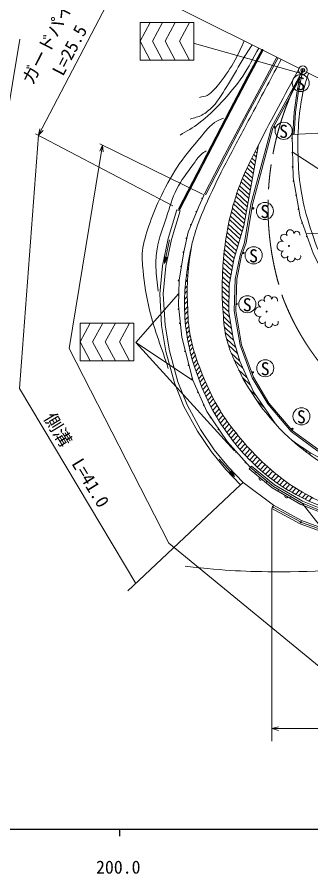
# Model space of a CAD drawing. Units: millimetres, scale not verified. Extents: x 40000 to 680000, y 20000 to 380000.
# Drawn here: x 253655 to 294863, y 198715 to 318810 of the extents above; entities that cross this region are included whole.
import ezdxf
from ezdxf.enums import TextEntityAlignment as Align

# ---------------------------------------------------------------- set-up
doc = ezdxf.new("R2010")
doc.units = ezdxf.units.MM
doc.header["$LTSCALE"] = 1000
doc.header["$PDMODE"] = 32
doc.header["$PDSIZE"] = 500
doc.linetypes.add('CHAIN', pattern=[18.5, 12, -1.5, 3.5, -1.5])
for name, color, linetype, lineweight in [('M-BGD', 7, 'Continuous', 13), ('M-BMK', 2, 'CHAIN', 13), ('M-STR-HTXT', 7, 'Continuous', 13), ('M-STR-STRC', 7, 'Continuous', 13), ('M-STR-STRD', 4, 'Continuous', 13), ('M-TTL-BAND', 7, 'Continuous', 25), ('M-WORK', 1, 'Continuous', 13)]:
    doc.layers.add(name, color=color, linetype=linetype, lineweight=lineweight)
doc.layers.add('M-OTRS', color=6, linetype='Continuous')
doc.styles.add('ＭＳ ゴシック', font='')
doc.styles.get('ＭＳ ゴシック').set_extended_font_data('MS Gothic')

msp = doc.modelspace()

# ---------------------------------------------------------------- linework, layer by layer
at = {"layer": 'M-BGD'}
for p, q in [((285986, 310544), (287977, 314248)), ((286110, 310563), (288031, 314137)), ((286162, 310450), (288156, 314159)), ((285907, 305431), (290103, 313184)), ((286083, 305336), (290282, 313095)), ((283508, 305797), (285986, 310544)), ((283632, 305817), (286040, 310431)), ((283686, 305704), (286163, 310451)), ((276306, 291953), (283508, 305797)), ((276483, 291861), (283686, 305704)), ((282191, 303048), (283562, 305684)), ((282754, 299464), (285907, 305429)), ((282931, 299371), (286083, 305336)), ((280750, 300280), (282122, 302915)), ((279310, 297511), (280681, 300147)), ((279928, 294050), (282754, 299464)), ((280105, 293957), (282931, 299371)), ((277869, 294742), (279241, 297378)), ((276429, 291974), (277800, 294609)), ((279928, 294050), (280105, 293957)), ((276306, 291953), (276483, 291861)), ((274834, 287782), (276049, 291785)), ((275319, 287658), (276527, 291640)), ((276049, 291785), (276527, 291640)), ((274032, 283954), (274834, 287782)), ((275044, 287583), (274520, 285149)), ((274528, 283879), (275319, 287658)), ((274330, 284269), (274275, 285201)), ((274764, 285096), (274275, 285201)), ((274286, 285015), (274324, 285191)), ((274373, 285180), (274297, 284828)), ((274308, 284642), (274422, 285170)), ((274471, 285159), (274319, 284455)), ((274330, 284269), (274520, 285149)), ((274330, 284269), (274764, 285096)), ((274569, 285138), (274417, 284434)), ((274504, 284600), (274618, 285128)), ((274666, 285117), (274591, 284765)), ((274677, 284931), (274715, 285107)), ((273664, 280015), (274032, 283954)), ((274165, 280006), (274528, 283879)), ((273918, 275592), (273664, 280015)), ((274416, 275648), (274165, 280006)), ((274530, 271936), (273918, 275592)), ((275019, 272043), (274416, 275648)), ((275726, 267524), (274530, 271936)), ((276201, 267684), (275019, 272043)), ((277061, 264235), (275726, 267524)), ((277514, 264449), (276201, 267684)), ((278940, 260751), (277061, 264235)), ((279368, 261011), (277514, 264449)), ((280912, 257865), (278940, 260751)), ((281313, 258164), (279368, 261011)), ((282918, 255396), (280912, 257865)), ((283292, 255728), (281313, 258164)), ((282014, 256845), (283566, 255091)), ((286218, 255497), (286535, 255883)), ((289740, 253245), (286535, 255883)), ((285005, 253239), (282918, 255396)), ((285364, 253587), (283292, 255728)), ((283753, 255257), (283379, 254925)), ((284162, 254417), (283379, 254925)), ((283535, 254824), (283416, 254959)), ((283454, 254992), (283692, 254722)), ((283849, 254620), (283491, 255025)), ((283528, 255058), (284005, 254519)), ((284162, 254417), (283566, 255091)), ((283603, 255124), (284080, 254585)), ((283999, 254753), (283641, 255157)), ((283678, 255191), (283917, 254921)), ((283835, 255089), (283716, 255224)), ((284162, 254417), (283753, 255257)), ((289454, 252833), (286218, 255497)), ((285364, 253587), (285005, 253239)), ((289638, 250388), (285364, 253587)), ((293461, 250505), (289454, 252833)), ((293681, 250956), (289740, 253245)), ((289638, 250388), (289398, 249949)), ((289398, 249949), (293353, 247787)), ((289584, 250132), (293392, 248051)), ((289638, 250388), (293559, 248244)), ((297255, 248985), (293461, 250505)), ((297420, 249458), (293681, 250956)), ((293353, 247787), (297385, 246331)), ((293529, 247989), (297389, 246595)), ((293559, 248244), (297536, 246808))]:
    msp.add_line(p, q, dxfattribs=at)
msp.add_lwpolyline([(292256, 302323), (292391, 296349), (293366, 290837), (295224, 285583), (298757, 278621), (302773, 273491), (306514, 269807), (311294, 266417), (317839, 263134), (322814, 261378), (327939, 260354), (331616, 260123), (334826, 260143)], dxfattribs=at)
for centre, radius in [((288067, 314203), 75), ((293731, 311368), 600), ((286074, 310497), 75), ((293527, 310905), 100), ((283597, 305751), 75), ((282156, 302982), 75), ((289828, 303363), 100), ((292217, 301822), 50), ((280716, 300213), 75), ((292262, 299822), 50), ((292308, 297823), 50), ((279275, 297444), 75), ((292433, 295823), 50), ((277835, 294676), 75), ((292782, 293854), 50), ((276394, 291907), 75), ((286774, 292004), 100), ((293130, 291885), 50), ((293628, 289946), 50), ((294295, 288060), 50), ((285386, 285754), 100), ((291781, 286750), 69.2), ((284437, 278589), 100), ((288644, 277539), 69.2), ((286726, 269012), 100), ((292263, 261079), 100), ((289518, 250168), 75), ((293458, 248015), 75)]:
    msp.add_circle(centre, radius, dxfattribs=at)
for centre, radius, start, end in [((292206, 302321), 50, 1.29829, 181.29829), ((291137, 287867), 514, 37.15409, 254.02396), ((291955, 288488), 514, 0.28417, 217.15405), ((292884, 288357), 436, 342.1541, 162.15403), ((290802, 286712), 689, 73.71911, 290.58904), ((291223, 285586), 514, 110.28416, 327.15409), ((292086, 285029), 514, 147.15407, 4.02398), ((293001, 285229), 436, 202.15406, 22.15407), ((288000, 278656), 514, 37.15409, 254.02396), ((288818, 279276), 514, 0.28417, 217.15405), ((289746, 279145), 436, 342.1541, 162.15403), ((287665, 277501), 689, 73.71911, 290.58904), ((288085, 276374), 514, 110.28416, 327.15409), ((288948, 275817), 514, 147.15407, 4.02398), ((289864, 276018), 436, 202.15406, 22.15407), ((287836, 254165), 250, 140.54889, 320.54889), ((291458, 251669), 250, 149.84594, 329.84594)]:
    msp.add_arc(centre, radius, start, end, dxfattribs=at)
at = {"layer": 'M-BMK'}
for centre, radius, start, end in [((328848, 292217), 40000, 152.10963, 198.38366), ((323623, 291992), 35000, 200.73282, 294.60111)]:
    msp.add_arc(centre, radius, start, end, dxfattribs=at)
at = {"layer": 'M-OTRS'}
msp.add_point((293731, 311368), dxfattribs=at)
at = {"layer": 'M-STR-HTXT'}
for p, q in [((256653, 302242), (268137, 324178)), ((293521, 310889), (278540, 315102)), ((256653, 302242), (256849, 303155)), ((256653, 302242), (257292, 302923)), ((292390, 302359), (314091, 303621)), ((256653, 302242), (253977, 266773)), ((275508, 292371), (256210, 302474)), ((279659, 293977), (265244, 301054)), ((265637, 300862), (265245, 300014)), ((265637, 300862), (265738, 299933)), ((292256, 299918), (310162, 288264)), ((310162, 288264), (294145, 288502)), ((276289, 280042), (270290, 273206)), ((284132, 258013), (270290, 273206)), ((270290, 273206), (278255, 267939)), ((253977, 266773), (270328, 239438)), ((285005, 253239), (269203, 238380)), ((289398, 249949), (289398, 217327)), ((293646, 250667), (305487, 235578)), ((289398, 219085), (290298, 219335)), ((289398, 219085), (416581, 219085)), ((289398, 219085), (290298, 218835))]:
    msp.add_line(p, q, dxfattribs=at)
for points in [[(265637, 300862), (260967, 272376), (274918, 245092), (299672, 224795), (336649, 228986)], [(279853, 293817), (279157, 292276), (277649, 288688), (277061, 285893), (276369, 281957), (276295, 278372), (276738, 273928), (278315, 267904), (280283, 263547), (283111, 259304), (286358, 255734), (289598, 253034), (293561, 250733), (297269, 249184), (301127, 248078), (305032, 247269), (309123, 246911), (313082, 247070), (316945, 247658), (320923, 248678), (327193, 250904)]]:
    msp.add_lwpolyline(points, dxfattribs=at)
for centre, radius in [((293438, 309563), 1200), ((291050, 302875), 1200), ((279602, 293382), 50), ((288414, 291632), 1200), ((278797, 291549), 50), ((278022, 289706), 50), ((277411, 287801), 50), ((277001, 285842), 50), ((286833, 285422), 1200), ((276655, 283872), 50), ((276317, 281893), 50), ((276276, 279894), 50), ((285947, 278565), 1200), ((276293, 277891), 50), ((276491, 275900), 50), ((277200, 271968), 50), ((288467, 269592), 1200), ((277706, 270033), 50), ((278213, 268099), 50), ((279005, 266256), 50), ((279828, 264433), 50), ((293539, 262855), 1200), ((280799, 262683), 50), ((281908, 261019), 50), ((283018, 259355), 50), ((284357, 257860), 50), ((285703, 256381), 50), ((287156, 255004), 50), ((288692, 253723), 50), ((290319, 252557), 50), ((292049, 251553), 50), ((293800, 250579), 50)]:
    msp.add_circle(centre, radius, dxfattribs=at)
msp.add_arc((279808, 293837), 50, 335.66544, 155.66544, dxfattribs=at)
at = {"layer": 'M-STR-STRC'}
for p, q in [((270897, 315420), (272314, 318048)), ((272649, 315420), (274067, 318048)), ((274428, 315420), (275845, 318048)), ((276412, 315420), (277830, 318048)), ((270897, 315420), (272314, 312791)), ((272649, 315420), (274067, 312791)), ((274428, 315420), (275845, 312791)), ((276412, 315420), (277830, 312791)), ((285445, 289559), (287535, 300926)), ((287309, 300480), (287432, 300366)), ((286584, 299039), (287100, 298560)), ((286840, 299551), (287218, 299201)), ((287051, 299969), (287314, 299725)), ((286127, 298098), (286886, 297395)), ((286377, 298617), (287004, 298035)), ((285495, 296706), (286575, 295705)), ((285688, 297142), (286671, 296229)), ((285927, 297670), (286789, 296870)), ((285079, 295729), (286361, 294540)), ((285265, 296170), (286457, 295064)), ((284687, 294729), (286147, 293375)), ((284859, 295183), (286243, 293899)), ((284157, 293106), (285814, 291569)), ((284335, 293691), (285932, 292210)), ((284488, 294163), (286029, 292734)), ((283848, 292028), (285600, 290403)), ((284016, 292623), (285718, 291044)), ((283565, 290927), (285358, 289264)), ((283717, 291537), (285504, 289879)), ((283318, 289792), (285042, 288194)), ((283450, 290420), (285216, 288783)), ((284054, 284852), (285445, 289559)), ((283098, 288632), (284725, 287123)), ((283217, 289272), (284899, 287712)), ((282902, 287450), (284409, 286053)), ((283006, 288104), (284583, 286642)), ((278010, 286051), (277953, 285989)), ((282744, 286233), (284092, 284982)), ((282826, 286907), (284266, 285571)), ((277888, 285257), (277777, 285138)), ((282618, 284986), (283871, 283824)), ((282684, 285675), (283985, 284468)), ((283413, 281255), (284054, 284852)), ((277680, 283563), (277500, 283368)), ((277758, 284309), (277607, 284146)), ((282513, 283719), (283662, 282654)), ((282568, 284419), (283777, 283298)), ((277612, 282681), (277391, 282443)), ((282447, 282416), (283453, 281484)), ((282477, 283139), (283568, 282127)), ((277530, 281121), (277221, 280789)), ((277569, 281972), (277309, 281692)), ((282425, 281073), (283397, 280172)), ((282433, 281816), (283407, 280912)), ((283357, 277474), (283413, 281255)), ((277515, 280444), (277172, 280075)), ((282421, 280463), (283388, 279567)), ((277519, 279640), (277146, 279237)), ((277537, 278997), (277147, 278576)), ((282425, 279710), (283377, 278827)), ((282439, 279082), (283368, 278221)), ((277569, 278223), (277160, 277782)), ((277594, 277588), (277179, 277141)), ((282477, 278297), (283357, 277481)), ((282524, 277640), (283469, 276764)), ((283940, 273778), (283357, 277474)), ((277628, 276816), (277219, 276375)), ((282591, 276827), (283607, 275885)), ((262488, 273280), (263906, 275908)), ((264241, 273280), (265658, 275908)), ((266019, 273280), (267437, 275908)), ((268004, 273280), (269421, 275908)), ((277668, 276197), (277269, 275768)), ((277738, 275464), (277353, 275048)), ((282645, 276164), (283721, 275166)), ((282731, 275334), (283860, 274287)), ((277817, 274887), (277436, 274477)), ((277936, 274207), (277552, 273793)), ((282842, 274617), (284013, 273531)), ((262488, 273280), (263906, 270651)), ((264241, 273280), (265658, 270651)), ((266019, 273280), (267437, 270651)), ((268004, 273280), (269421, 270651)), ((278048, 273666), (277655, 273242)), ((278195, 273016), (277787, 272576)), ((283052, 273672), (284317, 272499)), ((283287, 272841), (284567, 271654)), ((284883, 270582), (283940, 273778)), ((278325, 272494), (277903, 272039)), ((278498, 271872), (278057, 271396)), ((283683, 271723), (284871, 270621)), ((278651, 271375), (278195, 270883)), ((278851, 270782), (278376, 270270)), ((279024, 270307), (278535, 269779)), ((284124, 270701), (285327, 269584)), ((286791, 266299), (284883, 270582)), ((279243, 269734), (278737, 269188)), ((279426, 269269), (278907, 268710)), ((284726, 269392), (285897, 268306)), ((279652, 268704), (279118, 268128)), ((279839, 268244), (279294, 267656)), ((285297, 268248), (286363, 267260)), ((280071, 267685), (279515, 267086)), ((280265, 267233), (279701, 266625)), ((280510, 266689), (279938, 266072)), ((280718, 266250), (280139, 265626)), ((280980, 265724), (280393, 265091)), ((286255, 266610), (287148, 265782)), ((289908, 261779), (286791, 266299)), ((281201, 265301), (280607, 264660)), ((281478, 264792), (280893, 264160)), ((281711, 264380), (281097, 263719)), ((287315, 265012), (288322, 264079)), ((282000, 263883), (281375, 263210)), ((282242, 263482), (281609, 262800)), ((282545, 263001), (281903, 262309)), ((282802, 262616), (282152, 261915)), ((283125, 262155), (282466, 261445)), ((289517, 262220), (289758, 261997)), ((283396, 261785), (282729, 261066)), ((283721, 261327), (283054, 260608)), ((284011, 260978), (283363, 260279)), ((284352, 260538), (283654, 259784)), ((284635, 260180), (283928, 259418)), ((284984, 259748), (284270, 258979)), ((292284, 259444), (292274, 259432)), ((285275, 259400), (284558, 258627)), ((285637, 258981), (284918, 258207)), ((285939, 258645), (285220, 257871)), ((286313, 258239), (285597, 257467)), ((292654, 259180), (292615, 259139)), ((293107, 258860), (293035, 258783)), ((293480, 258600), (293382, 258495)), ((293942, 258289), (293813, 258151)), ((286622, 257911), (285908, 257141)), ((287003, 257513), (286291, 256746)), ((287317, 257190), (286608, 256425)), ((294327, 258043), (294171, 257875)), ((294808, 257753), (294616, 257546)), ((287706, 256801), (287000, 256040)), ((288029, 256487), (287327, 255731)), ((288431, 256112), (287737, 255363)), ((288766, 255812), (288079, 255071)), ((289182, 255451), (288506, 254722)), ((289527, 255161), (288862, 254444)), ((289951, 254810), (289301, 254109)), ((290301, 254525), (289664, 253839)), ((290735, 254184), (290113, 253514)), ((291095, 253911), (290486, 253254)), ((291544, 253586), (290951, 252946)), ((291919, 253329), (291339, 252703)), ((292387, 253024), (291823, 252416)), ((292774, 252780), (292225, 252188)), ((293253, 252488), (292723, 251916)), ((293649, 252252), (293134, 251697)), ((294137, 251970), (293641, 251436)), ((294541, 251744), (294062, 251227)), ((295044, 251478), (294584, 250982))]:
    msp.add_line(p, q, dxfattribs=at)
for points in [[(278423, 312791), (278423, 318048), (270897, 318048), (270897, 312791)], [(270014, 270651), (270014, 275908), (262488, 275908), (262488, 270651)]]:
    msp.add_lwpolyline(points, close=True, dxfattribs=at)
for points, knots in [([(371209, 270629), (364962, 268048), (363368, 267389), (358365, 265260), (353271, 263094), (350439, 261831), (345361, 259628), (338180, 256514), (334254, 254537), (326978, 251650), (324480, 250658), (323084, 250071), (320504, 249315), (318686, 248782), (317661, 248488), (315800, 248130), (313935, 247772), (312868, 247647), (310970, 247573), (309252, 247506), (308283, 247595), (306572, 247773), (304558, 247983), (303437, 248207), (301463, 248664), (299749, 249060), (298801, 249356), (297148, 249957), (295377, 250602), (294395, 251017), (292735, 251909), (291230, 252718), (290425, 253254), (289065, 254288), (287670, 255348), (286960, 256043), (285747, 257309), (284713, 258389), (284184, 259048), (283307, 260259), (282377, 261542), (281870, 262281), (281120, 263678), (280047, 265675), (279563, 266864), (278803, 269000), (278168, 270784), (277915, 271826), (277572, 273687), (277226, 275562), (277172, 276642), (277147, 278548), (277126, 280105), (277229, 280979), (277401, 282526), (277581, 284162), (277736, 285077), (278109, 286680), (278425, 288040), (278669, 288789), (279148, 290100), (279679, 291553), (280038, 292345), (280686, 293750), (281672, 295888), (282279, 297060), (283367, 299148), (284581, 301479), (285293, 302768), (286531, 305085), (288149, 308114), (289425, 310526), (290685, 312893)], [0, 0, 0, 0, 1, 1, 1, 2, 2, 2, 3, 3, 3, 4, 4, 4, 5, 5, 5, 6, 6, 6, 7, 7, 7, 8, 8, 8, 9, 9, 9, 10, 10, 10, 11, 11, 11, 12, 12, 12, 13, 13, 13, 14, 14, 14, 15, 15, 15, 16, 16, 16, 17, 17, 17, 18, 18, 18, 19, 19, 19, 20, 20, 20, 21, 21, 21, 22, 22, 22, 23, 23, 23, 24, 24, 24, 24]), ([(293212, 311628), (293187, 311582), (293181, 311571), (293161, 311534), (290956, 307395), (289625, 305125), (287535, 300926), (286627, 299102), (286085, 298094), (285285, 296219), (284740, 294940), (284476, 294202), (284087, 292867), (283655, 291386), (283453, 290541), (283170, 289025), (282875, 287440), (282761, 286541), (282614, 284936), (282483, 283513), (282439, 282712), (282427, 281283), (282413, 279769), (282414, 278916), (282544, 277407), (282673, 275897), (282692, 275029), (283080, 273563), (283426, 272261), (283733, 271559), (284291, 270332), (285065, 268630), (285545, 267687), (286569, 266123), (287741, 264333), (288482, 263375), (289908, 261779), (290733, 260856), (291214, 260350), (292150, 259539), (293399, 258458), (294119, 257868), (295484, 256938), (296790, 256048), (297551, 255584), (298953, 254855), (300262, 254174), (301004, 253780), (302409, 253328), (303795, 252881), (304611, 252735), (306056, 252550), (307677, 252343), (308602, 252402), (310235, 252389), (312071, 252374), (313101, 252402), (314932, 252527), (317173, 252680), (318438, 252743), (320653, 253120), (322313, 253402), (323247, 253576), (324864, 254045), (327035, 254675), (328196, 255207), (330286, 256068), (333909, 257562), (335910, 258476), (339435, 260187), (341745, 261308), (342503, 261684), (345305, 263148)], [0, 0, 0, 0, 1, 1, 1, 2, 2, 2, 3, 3, 3, 4, 4, 4, 5, 5, 5, 6, 6, 6, 7, 7, 7, 8, 8, 8, 9, 9, 9, 10, 10, 10, 11, 11, 11, 12, 12, 12, 13, 13, 13, 14, 14, 14, 15, 15, 15, 16, 16, 16, 17, 17, 17, 18, 18, 18, 19, 19, 19, 20, 20, 20, 21, 21, 21, 22, 22, 22, 23, 23, 23, 24, 24, 24, 24]), ([(345305, 263148), (342476, 262205), (341599, 261858), (339135, 261419), (337436, 261116), (336472, 260979), (334749, 260881), (333604, 260816), (332959, 260857), (331813, 260896), (330311, 260948), (329464, 260971), (327974, 261168), (326438, 261371), (325581, 261530), (324074, 261891), (322606, 262243), (321800, 262516), (320384, 263039), (318304, 263807), (317143, 264272), (315164, 265272), (313058, 266337), (311874, 266951), (309930, 268288), (308173, 269495), (307247, 270268), (305694, 271727), (304222, 273111), (303450, 273951), (302164, 275510), (300934, 277001), (300277, 277871), (299250, 279508), (298195, 281191), (297677, 282185), (296841, 283987), (295908, 285999), (295456, 287165), (294779, 289277), (294177, 291156), (293875, 292230), (293541, 294174), (293236, 295953), (293166, 296970), (293089, 298773), (293012, 300572), (292993, 301586), (293104, 303383), (293195, 304873), (293323, 305703), (293559, 307176), (293797, 308657), (294074, 309462), (294514, 310896), (294523, 310923), (294525, 310932), (294536, 310965)], [0, 0, 0, 0, 1, 1, 1, 2, 2, 2, 3, 3, 3, 4, 4, 4, 5, 5, 5, 6, 6, 6, 7, 7, 7, 8, 8, 8, 9, 9, 9, 10, 10, 10, 11, 11, 11, 12, 12, 12, 13, 13, 13, 14, 14, 14, 15, 15, 15, 16, 16, 16, 17, 17, 17, 18, 18, 18, 19, 19, 19, 19]), ([(278109, 286680), (277802, 284734), (277707, 284160), (277602, 282531), (277503, 280983), (277487, 280110), (277555, 278561), (277636, 276699), (277627, 275634), (278017, 273810), (278405, 271992), (278740, 270992), (279427, 269265), (280245, 267212), (280735, 266060), (281844, 264148), (282603, 262841), (283104, 262151), (284028, 260955), (284982, 259720), (285545, 259045), (286620, 257913), (287751, 256724), (288416, 256081), (289680, 255033), (290951, 253979), (291704, 253427), (293117, 252571), (294705, 251608), (295644, 251138), (297354, 250415), (298965, 249733), (299898, 249417), (301575, 248917), (303494, 248345), (304203, 248224), (306572, 247773)], [0, 0, 0, 0, 1, 1, 1, 2, 2, 2, 3, 3, 3, 4, 4, 4, 5, 5, 5, 6, 6, 6, 7, 7, 7, 8, 8, 8, 9, 9, 9, 10, 10, 10, 11, 11, 11, 12, 12, 12, 12]), ([(314139, 254041), (312344, 253766), (311773, 253682), (310244, 253650), (308676, 253618), (307794, 253714), (306237, 253902), (304877, 254066), (304117, 254206), (302787, 254533), (301387, 254876), (300610, 255115), (299265, 255633), (297819, 256190), (297018, 256540), (295656, 257279), (294224, 258056), (293735, 258411), (292150, 259539)], [0, 0, 0, 0, 1, 1, 1, 2, 2, 2, 3, 3, 3, 4, 4, 4, 5, 5, 5, 6, 6, 6, 6])]:
    msp.add_open_spline(points, degree=3, knots=knots, dxfattribs=at)
at = {"layer": 'M-STR-STRD'}
for p, q in [((289335, 303336), (293731, 311368)), ((293731, 311368), (293148, 308441)), ((289510, 303240), (293280, 310127)), ((293280, 310127), (292951, 308476)), ((292951, 308476), (292500, 305488)), ((293148, 308441), (292699, 305467)), ((292500, 305488), (292335, 302399)), ((292699, 305467), (292535, 302388)), ((286461, 292590), (289335, 303336)), ((289510, 303240), (286658, 292557)), ((292535, 302388), (292335, 302399)), ((285572, 287224), (286461, 292590)), ((285766, 287174), (286658, 292557)), ((284954, 285449), (285572, 287224)), ((285147, 285396), (285766, 287174)), ((284264, 282100), (284954, 285449)), ((284464, 282076), (285147, 285396)), ((284117, 277632), (284264, 282100)), ((284318, 277646), (284464, 282076)), ((284950, 272838), (284117, 277632)), ((285144, 272890), (284318, 277646)), ((286630, 268244), (284950, 272838)), ((286811, 268330), (285144, 272890)), ((288809, 264582), (286630, 268244)), ((288972, 264699), (286811, 268330)), ((292104, 260724), (288809, 264582)), ((292241, 260871), (288972, 264699)), ((295859, 257962), (292104, 260724)), ((295960, 258135), (292241, 260871))]:
    msp.add_line(p, q, dxfattribs=at)
at = {"layer": 'M-TTL-BAND'}
for p, q in [((40000, 205000), (579000, 205000)), ((268000, 205000), (268000, 204000))]:
    msp.add_line(p, q, dxfattribs=at)
at = {"layer": 'M-WORK'}
for p, q in [((255701, 330403), (293284, 311592)), ((245830, 266490), (254034, 315731)), ((294178, 311145), (308248, 304102))]:
    msp.add_line(p, q, dxfattribs=at)
for points, knots in [([(286607, 314934), (286234, 314353), (285849, 313780), (285489, 313191), (284742, 311970), (284096, 310689), (283327, 309483), (282626, 308382), (281991, 307215), (281095, 306266), (280651, 305796), (280135, 305378), (279566, 305071), (279065, 304801), (278488, 304708), (277949, 304526)], [0, 0, 0, 0, 1, 1, 1, 2, 2, 2, 3, 3, 3, 4, 4, 4, 5, 5, 5, 5]), ([(285524, 315476), (285096, 314591), (284729, 313675), (284241, 312822), (283612, 311722), (282935, 310638), (282132, 309658), (281591, 308998), (281063, 308271), (280322, 307848), (279996, 307662), (279595, 307661), (279232, 307567)], [0, 0, 0, 0, 1, 1, 1, 2, 2, 2, 3, 3, 3, 4, 4, 4, 4]), ([(276525, 302277), (277404, 302827), (278339, 303298), (279162, 303929), (280310, 304809), (281354, 305825), (282343, 306881), (283410, 308022), (284414, 309230), (285296, 310520), (286150, 311769), (286793, 313151), (287541, 314466)], [0, 0, 0, 0, 1, 1, 1, 2, 2, 2, 3, 3, 3, 4, 4, 4, 4]), ([(282611, 304664), (282194, 304460), (281732, 304329), (281359, 304052), (280433, 303365), (279749, 302399), (279004, 301521), (277987, 300324), (276982, 299108), (276121, 297795), (275173, 296347), (274364, 294808), (273625, 293243), (273060, 292044), (272564, 290810), (272149, 289552), (271773, 288413), (271370, 287264), (271235, 286072), (271132, 285157), (271234, 284228), (271323, 283313), (271506, 281434), (271795, 279559), (272237, 277724), (272906, 274948), (273983, 272287), (274856, 269568)], [0, 0, 0, 0, 1, 1, 1, 2, 2, 2, 3, 3, 3, 4, 4, 4, 5, 5, 5, 6, 6, 6, 7, 7, 7, 8, 8, 8, 9, 9, 9, 9]), ([(273418, 280383), (273320, 281512), (273138, 282636), (273125, 283770), (273114, 284621), (273134, 285480), (273283, 286318), (273552, 287840), (274116, 289297), (274601, 290765), (275041, 292097), (275407, 293468), (276042, 294719), (276667, 295951), (277529, 297049), (278344, 298164), (278699, 298648), (279032, 299159), (279469, 299570), (279677, 299765), (279935, 299898), (280167, 300062)], [0, 0, 0, 0, 1, 1, 1, 2, 2, 2, 3, 3, 3, 4, 4, 4, 5, 5, 5, 6, 6, 6, 7, 7, 7, 7]), ([(309446, 242765), (300723, 241561), (298007, 241043), (290626, 241064), (285388, 241079), (283452, 241181), (277238, 241832)], [0, 0, 0, 0, 1, 1, 1, 2, 2, 2, 2])]:
    msp.add_open_spline(points, degree=3, knots=knots, dxfattribs=at)

# ---------------------------------------------------------------- texts
at = {"layer": 'M-STR-HTXT', "style": 'ＭＳ ゴシック'}
for s, rotation, p in [('ガードパイプ', 62.833, (259754, 315614)), ('L=25.5', 62.367, (262312, 313483)), ('側溝\u3000L=41.0', 301.409, (260748, 255966))]:
    msp.add_text(s, height=1833, rotation=rotation, dxfattribs=at).set_placement(p, align=Align.BOTTOM_CENTER)
for p in [(293421, 309488), (291033, 302800), (288397, 291558), (286816, 285347), (285930, 278491), (288450, 269517), (293522, 262781)]:
    msp.add_text('S', height=1833, dxfattribs=at).set_placement(p, align=Align.MIDDLE_CENTER)
at = {"layer": 'M-TTL-BAND', "style": 'ＭＳ ゴシック'}
msp.add_text('200.0', height=1833, dxfattribs=at).set_placement((267844, 198195), align=Align.BOTTOM_CENTER)

doc.saveas('drawing.dxf')
